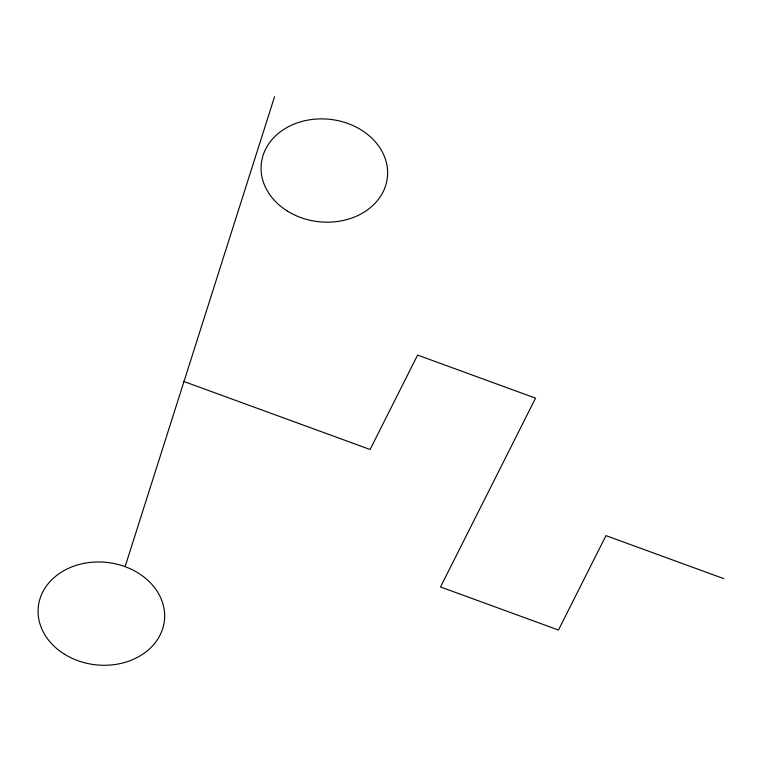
<?xml version="1.0" encoding="UTF-8"?>
<svg xmlns="http://www.w3.org/2000/svg" width="762" height="762" viewBox="0 0 762 762"><rect width="100%" height="100%" fill="white"/><g stroke="black" fill="none" stroke-linecap="round" stroke-linejoin="round"><path stroke-width="1.14" d="M125.254 566.156L274.558 96.717M183.375 381.314L370.103 449.494L417.605 355.082L535.543 398.155L440.522 586.969L558.46 630.031L605.971 535.629L723.9 578.691M287.522 211.15A63.417 51.502 6.2 0 0 387.334 177.86A63.417 51.502 6.2 0 0 298.171 122.587A63.417 51.502 6.2 0 0 287.522 211.15M64.541 654.244A63.417 51.502 6.2 0 0 164.354 620.954A63.417 51.502 6.2 0 0 75.2 565.68A63.417 51.502 6.2 0 0 64.541 654.244"/></g></svg>
